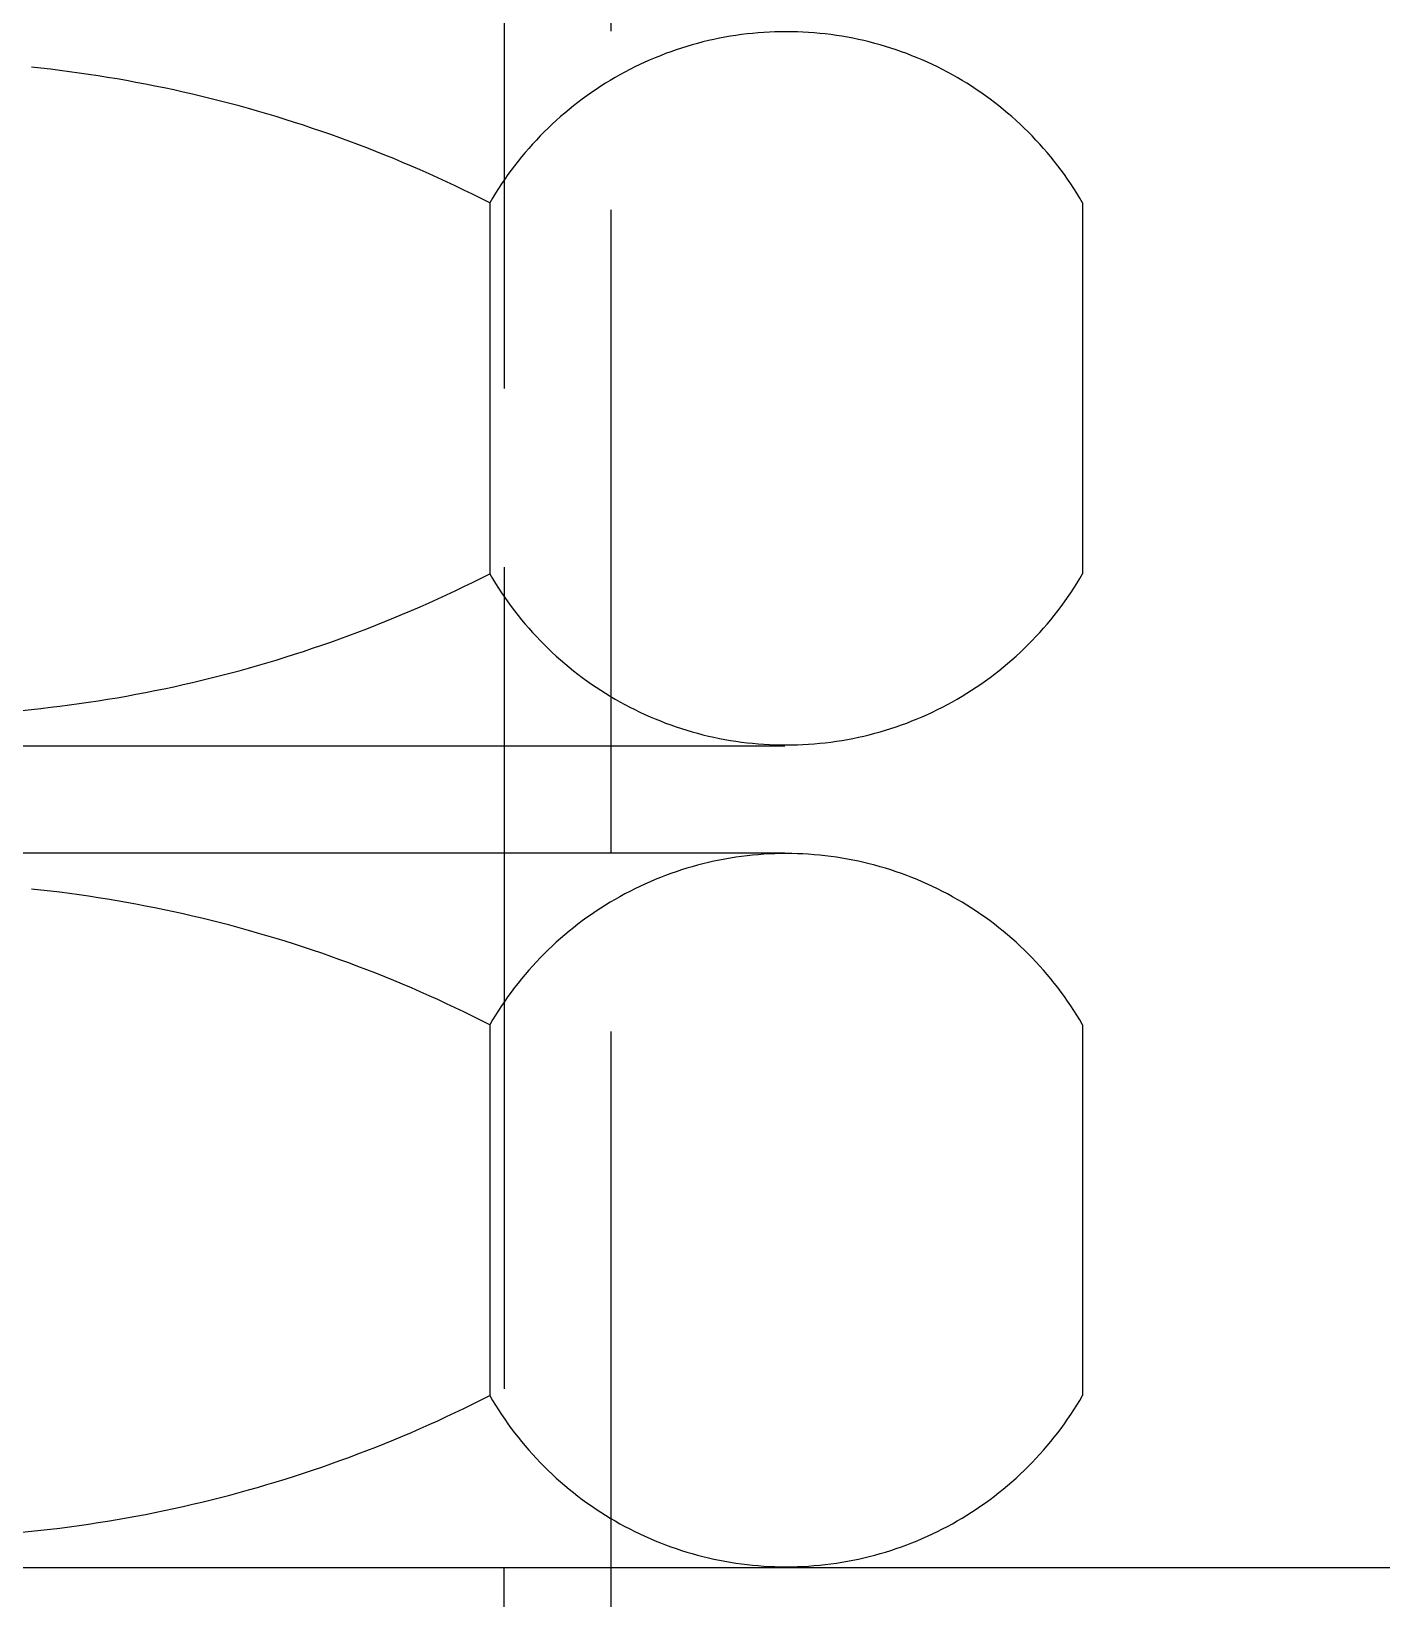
# Paper-space layout 'ldTemplatePARS001R3OrderA3BWPP03 (2)' of a CAD drawing. Header units: millimetres. Extents: x 302 to 722, y -383 to -86.
# Drawn here: x 515.152 to 518.933, y -267.915 to -263.529 of the extents above; entities that cross this region are included whole.
import ezdxf

# ---------------------------------------------------------------- set-up
doc = ezdxf.new("R2010")
doc.units = ezdxf.units.MM
doc.linetypes.add('LONG_DASHED', pattern=[2, 1.5, -0.5])

psp = doc.layouts.new('ldTemplatePARS001R3OrderA3BWPP03 (2)')

# ---------------------------------------------------------------- linework, layer by layer
at = {"color": 7, "linetype": 'LONG_DASHED'}
for p, q in [((516.4759, -263.0278), (516.4759, -265.5278)), ((516.7759, -265.5278), (516.7759, -263.0278)), ((516.4759, -265.8278), (516.4759, -267.8278)), ((516.7759, -267.8278), (516.7759, -265.8278)), ((516.4759, -272.2278), (516.4759, -267.8278)), ((516.7759, -272.2452), (516.7759, -267.8278))]:
    psp.add_line(p, q, dxfattribs=at)
at = {"color": 7, "linetype": 'Continuous'}
for p, q in [((517.0177, -263.5624), (517.0025, -263.5666)), ((517.0328, -263.5584), (517.0177, -263.5624)), ((517.0481, -263.5547), (517.0328, -263.5584)), ((517.0634, -263.5513), (517.0481, -263.5547)), ((517.0787, -263.5481), (517.0634, -263.5513)), ((517.0941, -263.5452), (517.0787, -263.5481)), ((517.1096, -263.5425), (517.0941, -263.5452)), ((517.1251, -263.5401), (517.1096, -263.5425)), ((517.1406, -263.5379), (517.1251, -263.5401)), ((517.1562, -263.536), (517.1406, -263.5379)), ((517.1718, -263.5343), (517.1562, -263.536)), ((517.1874, -263.5329), (517.1718, -263.5343)), ((517.203, -263.5318), (517.1874, -263.5329)), ((517.2187, -263.5309), (517.203, -263.5318)), ((517.2343, -263.5302), (517.2187, -263.5309)), ((517.25, -263.5298), (517.2343, -263.5302)), ((517.2657, -263.5297), (517.25, -263.5298)), ((517.2814, -263.5298), (517.2657, -263.5297)), ((517.2971, -263.5302), (517.2814, -263.5298)), ((517.3127, -263.5309), (517.2971, -263.5302)), ((517.3284, -263.5318), (517.3127, -263.5309)), ((517.344, -263.5329), (517.3284, -263.5318)), ((517.3596, -263.5343), (517.344, -263.5329)), ((517.3752, -263.536), (517.3596, -263.5343)), ((517.3908, -263.5379), (517.3752, -263.536)), ((517.4063, -263.5401), (517.3908, -263.5379)), ((517.4218, -263.5425), (517.4063, -263.5401)), ((517.4373, -263.5452), (517.4218, -263.5425)), ((517.4527, -263.5481), (517.4373, -263.5452)), ((517.468, -263.5513), (517.4527, -263.5481)), ((517.4833, -263.5547), (517.468, -263.5513)), ((517.4986, -263.5584), (517.4833, -263.5547)), ((517.5137, -263.5624), (517.4986, -263.5584)), ((517.5288, -263.5666), (517.5137, -263.5624)), ((516.8845, -263.6088), (516.8702, -263.6151)), ((516.899, -263.6027), (516.8845, -263.6088)), ((516.9135, -263.5968), (516.899, -263.6027)), ((516.9281, -263.5911), (516.9135, -263.5968)), ((516.9428, -263.5857), (516.9281, -263.5911)), ((516.9577, -263.5806), (516.9428, -263.5857)), ((516.9725, -263.5757), (516.9577, -263.5806)), ((516.9875, -263.571), (516.9725, -263.5757)), ((517.0025, -263.5666), (516.9875, -263.571)), ((517.5439, -263.571), (517.5288, -263.5666)), ((517.5589, -263.5757), (517.5439, -263.571)), ((517.5737, -263.5806), (517.5589, -263.5757)), ((517.5885, -263.5857), (517.5737, -263.5806)), ((517.6033, -263.5911), (517.5885, -263.5857)), ((517.6179, -263.5968), (517.6033, -263.5911)), ((517.6324, -263.6027), (517.6179, -263.5968)), ((517.6469, -263.6088), (517.6324, -263.6027)), ((517.6612, -263.6151), (517.6469, -263.6088)), ((515.1789, -263.6319), (515.1522, -263.629)), ((515.2057, -263.635), (515.1789, -263.6319)), ((515.2324, -263.6382), (515.2057, -263.635)), ((515.2591, -263.6417), (515.2324, -263.6382)), ((515.2858, -263.6454), (515.2591, -263.6417)), ((515.3124, -263.6492), (515.2858, -263.6454)), ((515.339, -263.6533), (515.3124, -263.6492)), ((515.3656, -263.6575), (515.339, -263.6533)), ((516.8002, -263.6504), (516.7865, -263.6581)), ((516.8139, -263.6429), (516.8002, -263.6504)), ((516.8278, -263.6356), (516.8139, -263.6429)), ((516.8418, -263.6285), (516.8278, -263.6356)), ((516.856, -263.6217), (516.8418, -263.6285)), ((516.8702, -263.6151), (516.856, -263.6217)), ((517.6754, -263.6217), (517.6612, -263.6151)), ((517.6896, -263.6285), (517.6754, -263.6217)), ((517.7036, -263.6356), (517.6896, -263.6285)), ((517.7175, -263.6429), (517.7036, -263.6356)), ((517.7312, -263.6504), (517.7175, -263.6429)), ((517.7449, -263.6581), (517.7312, -263.6504)), ((515.3922, -263.662), (515.3656, -263.6575)), ((515.4187, -263.6666), (515.3922, -263.662)), ((515.4452, -263.6715), (515.4187, -263.6666)), ((515.4716, -263.6765), (515.4452, -263.6715)), ((515.498, -263.6817), (515.4716, -263.6765)), ((515.5244, -263.6872), (515.498, -263.6817)), ((515.5508, -263.6928), (515.5244, -263.6872)), ((515.577, -263.6986), (515.5508, -263.6928)), ((516.7333, -263.6912), (516.7203, -263.7)), ((516.7464, -263.6826), (516.7333, -263.6912)), ((516.7596, -263.6742), (516.7464, -263.6826)), ((516.773, -263.6661), (516.7596, -263.6742)), ((516.7865, -263.6581), (516.773, -263.6661)), ((517.7584, -263.6661), (517.7449, -263.6581)), ((517.7718, -263.6742), (517.7584, -263.6661)), ((517.785, -263.6826), (517.7718, -263.6742)), ((517.7981, -263.6912), (517.785, -263.6826)), ((517.8111, -263.7), (517.7981, -263.6912)), ((515.6033, -263.7046), (515.577, -263.6986)), ((515.6295, -263.7108), (515.6033, -263.7046)), ((515.6556, -263.7172), (515.6295, -263.7108)), ((515.6818, -263.7238), (515.6556, -263.7172)), ((515.7078, -263.7306), (515.6818, -263.7238)), ((515.7338, -263.7375), (515.7078, -263.7306)), ((515.7598, -263.7447), (515.7338, -263.7375)), ((516.6699, -263.7374), (516.6577, -263.7472)), ((516.6823, -263.7278), (516.6699, -263.7374)), ((516.6948, -263.7183), (516.6823, -263.7278)), ((516.7075, -263.7091), (516.6948, -263.7183)), ((516.7203, -263.7), (516.7075, -263.7091)), ((517.8239, -263.7091), (517.8111, -263.7)), ((517.8366, -263.7183), (517.8239, -263.7091)), ((517.8491, -263.7278), (517.8366, -263.7183)), ((517.8615, -263.7374), (517.8491, -263.7278)), ((517.8737, -263.7472), (517.8615, -263.7374)), ((515.7857, -263.7521), (515.7598, -263.7447)), ((515.8115, -263.7596), (515.7857, -263.7521)), ((515.8373, -263.7673), (515.8115, -263.7596)), ((515.863, -263.7753), (515.8373, -263.7673)), ((515.8887, -263.7834), (515.863, -263.7753)), ((515.9143, -263.7917), (515.8887, -263.7834)), ((516.6221, -263.778), (516.6106, -263.7886)), ((516.6338, -263.7675), (516.6221, -263.778)), ((516.6457, -263.7573), (516.6338, -263.7675)), ((516.6577, -263.7472), (516.6457, -263.7573)), ((517.8857, -263.7573), (517.8737, -263.7472)), ((517.8976, -263.7675), (517.8857, -263.7573)), ((517.9093, -263.778), (517.8976, -263.7675)), ((517.9208, -263.7886), (517.9093, -263.778)), ((515.9399, -263.8002), (515.9143, -263.7917)), ((515.9654, -263.8089), (515.9399, -263.8002)), ((515.9908, -263.8177), (515.9654, -263.8089)), ((516.0161, -263.8268), (515.9908, -263.8177)), ((516.0414, -263.836), (516.0161, -263.8268)), ((516.5771, -263.8216), (516.5662, -263.8329)), ((516.5881, -263.8104), (516.5771, -263.8216)), ((516.5992, -263.7994), (516.5881, -263.8104)), ((516.6106, -263.7886), (516.5992, -263.7994)), ((517.9322, -263.7994), (517.9208, -263.7886)), ((517.9433, -263.8104), (517.9322, -263.7994)), ((517.9543, -263.8216), (517.9433, -263.8104)), ((517.9651, -263.8329), (517.9543, -263.8216)), ((516.0666, -263.8455), (516.0414, -263.836)), ((516.0918, -263.8551), (516.0666, -263.8455)), ((516.1169, -263.8649), (516.0918, -263.8551)), ((516.1419, -263.8749), (516.1169, -263.8649)), ((516.5349, -263.868), (516.5249, -263.8801)), ((516.5452, -263.8562), (516.5349, -263.868)), ((516.5556, -263.8445), (516.5452, -263.8562)), ((516.5662, -263.8329), (516.5556, -263.8445)), ((517.9758, -263.8445), (517.9651, -263.8329)), ((517.9862, -263.8562), (517.9758, -263.8445)), ((517.9965, -263.868), (517.9862, -263.8562)), ((518.0065, -263.8801), (517.9965, -263.868)), ((516.1668, -263.885), (516.1419, -263.8749)), ((516.1917, -263.8954), (516.1668, -263.885)), ((516.2164, -263.9059), (516.1917, -263.8954)), ((516.2411, -263.9166), (516.2164, -263.9059)), ((516.2658, -263.9275), (516.2411, -263.9166)), ((516.5054, -263.9047), (516.496, -263.9172)), ((516.515, -263.8923), (516.5054, -263.9047)), ((516.5249, -263.8801), (516.515, -263.8923)), ((518.0163, -263.8923), (518.0065, -263.8801)), ((518.026, -263.9047), (518.0163, -263.8923)), ((518.0354, -263.9172), (518.026, -263.9047)), ((516.2903, -263.9386), (516.2658, -263.9275)), ((516.3148, -263.9499), (516.2903, -263.9386)), ((516.3391, -263.9613), (516.3148, -263.9499)), ((516.4689, -263.9556), (516.4603, -263.9687)), ((516.4777, -263.9427), (516.4689, -263.9556)), ((516.4867, -263.9298), (516.4777, -263.9427)), ((516.496, -263.9172), (516.4867, -263.9298)), ((518.0447, -263.9298), (518.0354, -263.9172)), ((518.0537, -263.9427), (518.0447, -263.9298)), ((518.0625, -263.9556), (518.0537, -263.9427)), ((518.0711, -263.9687), (518.0625, -263.9556)), ((516.3634, -263.9729), (516.3391, -263.9613)), ((516.3876, -263.9847), (516.3634, -263.9729)), ((516.4117, -263.9967), (516.3876, -263.9847)), ((516.4358, -264.0089), (516.4117, -263.9967)), ((516.4437, -263.9954), (516.4358, -264.0089)), ((516.4519, -263.982), (516.4437, -263.9954)), ((516.4603, -263.9687), (516.4519, -263.982)), ((518.0795, -263.982), (518.0711, -263.9687)), ((518.0877, -263.9954), (518.0795, -263.982)), ((518.0956, -264.0089), (518.0877, -263.9954)), ((516.4358, -264.0089), (516.4358, -265.0466)), ((518.0956, -264.0089), (518.0956, -265.0466)), ((516.4117, -265.0588), (516.4358, -265.0466)), ((516.4358, -265.0466), (516.4437, -265.0601)), ((518.0877, -265.0601), (518.0956, -265.0466)), ((516.3148, -265.1056), (516.3391, -265.0942)), ((516.3391, -265.0942), (516.3634, -265.0826)), ((516.3634, -265.0826), (516.3876, -265.0708)), ((516.3876, -265.0708), (516.4117, -265.0588)), ((516.4437, -265.0601), (516.4519, -265.0735)), ((516.4519, -265.0735), (516.4603, -265.0868)), ((516.4603, -265.0868), (516.4689, -265.0999)), ((516.4689, -265.0999), (516.4777, -265.1129)), ((518.0537, -265.1129), (518.0625, -265.0999)), ((518.0625, -265.0999), (518.0711, -265.0868)), ((518.0711, -265.0868), (518.0795, -265.0735)), ((518.0795, -265.0735), (518.0877, -265.0601)), ((516.2164, -265.1496), (516.2411, -265.1389)), ((516.2411, -265.1389), (516.2658, -265.128)), ((516.2658, -265.128), (516.2903, -265.1169)), ((516.2903, -265.1169), (516.3148, -265.1056)), ((516.4777, -265.1129), (516.4867, -265.1257)), ((516.4867, -265.1257), (516.496, -265.1383)), ((516.496, -265.1383), (516.5054, -265.1509)), ((518.026, -265.1509), (518.0354, -265.1383)), ((518.0354, -265.1383), (518.0447, -265.1257)), ((518.0447, -265.1257), (518.0537, -265.1129)), ((516.1169, -265.1906), (516.1419, -265.1807)), ((516.1419, -265.1807), (516.1668, -265.1705)), ((516.1668, -265.1705), (516.1917, -265.1601)), ((516.1917, -265.1601), (516.2164, -265.1496)), ((516.5054, -265.1509), (516.515, -265.1632)), ((516.515, -265.1632), (516.5249, -265.1754)), ((516.5249, -265.1754), (516.5349, -265.1875)), ((516.5349, -265.1875), (516.5452, -265.1993)), ((517.9862, -265.1993), (517.9965, -265.1875)), ((517.9965, -265.1875), (518.0065, -265.1754)), ((518.0065, -265.1754), (518.0163, -265.1632)), ((518.0163, -265.1632), (518.026, -265.1509)), ((515.9908, -265.2378), (516.0161, -265.2287)), ((516.0161, -265.2287), (516.0414, -265.2195)), ((516.0414, -265.2195), (516.0666, -265.2101)), ((516.0666, -265.2101), (516.0918, -265.2004)), ((516.0918, -265.2004), (516.1169, -265.1906)), ((516.5452, -265.1993), (516.5556, -265.211)), ((516.5556, -265.211), (516.5662, -265.2226)), ((516.5662, -265.2226), (516.5771, -265.2339)), ((517.9543, -265.2339), (517.9651, -265.2226)), ((517.9651, -265.2226), (517.9758, -265.211)), ((517.9758, -265.211), (517.9862, -265.1993)), ((515.863, -265.2803), (515.8887, -265.2721)), ((515.8887, -265.2721), (515.9143, -265.2638)), ((515.9143, -265.2638), (515.9399, -265.2553)), ((515.9399, -265.2553), (515.9654, -265.2467)), ((515.9654, -265.2467), (515.9908, -265.2378)), ((516.5771, -265.2339), (516.5881, -265.2451)), ((516.5881, -265.2451), (516.5992, -265.2561)), ((516.5992, -265.2561), (516.6106, -265.2669)), ((516.6106, -265.2669), (516.6221, -265.2775)), ((517.9093, -265.2775), (517.9208, -265.2669)), ((517.9208, -265.2669), (517.9322, -265.2561)), ((517.9322, -265.2561), (517.9433, -265.2451)), ((517.9433, -265.2451), (517.9543, -265.2339)), ((515.7078, -265.3249), (515.7338, -265.318)), ((515.7338, -265.318), (515.7598, -265.3108)), ((515.7598, -265.3108), (515.7857, -265.3035)), ((515.7857, -265.3035), (515.8115, -265.2959)), ((515.8115, -265.2959), (515.8373, -265.2882)), ((515.8373, -265.2882), (515.863, -265.2803)), ((516.6221, -265.2775), (516.6338, -265.288)), ((516.6338, -265.288), (516.6457, -265.2982)), ((516.6457, -265.2982), (516.6577, -265.3083)), ((516.6577, -265.3083), (516.6699, -265.3181)), ((516.6699, -265.3181), (516.6823, -265.3278)), ((517.8491, -265.3278), (517.8615, -265.3181)), ((517.8615, -265.3181), (517.8737, -265.3083)), ((517.8737, -265.3083), (517.8857, -265.2982)), ((517.8857, -265.2982), (517.8976, -265.288)), ((517.8976, -265.288), (517.9093, -265.2775)), ((515.5244, -265.3683), (515.5508, -265.3627)), ((515.5508, -265.3627), (515.577, -265.3569)), ((515.577, -265.3569), (515.6033, -265.3509)), ((515.6033, -265.3509), (515.6295, -265.3447)), ((515.6295, -265.3447), (515.6556, -265.3383)), ((515.6556, -265.3383), (515.6818, -265.3317)), ((515.6818, -265.3317), (515.7078, -265.3249)), ((516.6823, -265.3278), (516.6948, -265.3372)), ((516.6948, -265.3372), (516.7075, -265.3464)), ((516.7075, -265.3464), (516.7203, -265.3555)), ((516.7203, -265.3555), (516.7333, -265.3643)), ((517.7981, -265.3643), (517.8111, -265.3555)), ((517.8111, -265.3555), (517.8239, -265.3464)), ((517.8239, -265.3464), (517.8366, -265.3372)), ((517.8366, -265.3372), (517.8491, -265.3278)), ((515.2858, -265.4101), (515.3124, -265.4063)), ((515.3124, -265.4063), (515.339, -265.4022)), ((515.339, -265.4022), (515.3656, -265.398)), ((515.3656, -265.398), (515.3922, -265.3935)), ((515.3922, -265.3935), (515.4187, -265.3889)), ((515.4187, -265.3889), (515.4452, -265.384)), ((515.4452, -265.384), (515.4716, -265.379)), ((515.4716, -265.379), (515.498, -265.3738)), ((515.498, -265.3738), (515.5244, -265.3683)), ((516.7333, -265.3643), (516.7464, -265.3729)), ((516.7464, -265.3729), (516.7596, -265.3813)), ((516.7596, -265.3813), (516.773, -265.3895)), ((516.773, -265.3895), (516.7865, -265.3974)), ((516.7865, -265.3974), (516.8002, -265.4051)), ((516.8002, -265.4051), (516.8139, -265.4126)), ((517.7175, -265.4126), (517.7312, -265.4051)), ((517.7312, -265.4051), (517.7449, -265.3974)), ((517.7449, -265.3974), (517.7584, -265.3895)), ((517.7584, -265.3895), (517.7718, -265.3813)), ((517.7718, -265.3813), (517.785, -265.3729)), ((517.785, -265.3729), (517.7981, -265.3643)), ((515.1254, -265.4292), (515.1522, -265.4265)), ((515.1522, -265.4265), (515.1789, -265.4236)), ((515.1789, -265.4236), (515.2057, -265.4205)), ((515.2057, -265.4205), (515.2324, -265.4173)), ((515.2324, -265.4173), (515.2591, -265.4138)), ((515.2591, -265.4138), (515.2858, -265.4101)), ((516.8139, -265.4126), (516.8278, -265.4199)), ((516.8278, -265.4199), (516.8418, -265.427)), ((516.8418, -265.427), (516.856, -265.4338)), ((516.856, -265.4338), (516.8702, -265.4404)), ((516.8702, -265.4404), (516.8845, -265.4467)), ((516.8845, -265.4467), (516.899, -265.4528)), ((517.6324, -265.4528), (517.6469, -265.4467)), ((517.6469, -265.4467), (517.6612, -265.4404)), ((517.6612, -265.4404), (517.6754, -265.4338)), ((517.6754, -265.4338), (517.6896, -265.427)), ((517.6896, -265.427), (517.7036, -265.4199)), ((517.7036, -265.4199), (517.7175, -265.4126)), ((516.899, -265.4528), (516.9135, -265.4587)), ((516.9135, -265.4587), (516.9281, -265.4644)), ((516.9281, -265.4644), (516.9428, -265.4698)), ((516.9428, -265.4698), (516.9577, -265.4749)), ((516.9577, -265.4749), (516.9725, -265.4799)), ((516.9725, -265.4799), (516.9875, -265.4845)), ((516.9875, -265.4845), (517.0025, -265.489)), ((517.0025, -265.489), (517.0177, -265.4931)), ((517.0177, -265.4931), (517.0328, -265.4971)), ((517.4986, -265.4971), (517.5137, -265.4931)), ((517.5137, -265.4931), (517.5288, -265.489)), ((517.5288, -265.489), (517.5439, -265.4845)), ((517.5439, -265.4845), (517.5589, -265.4799)), ((517.5589, -265.4799), (517.5737, -265.4749)), ((517.5737, -265.4749), (517.5885, -265.4698)), ((517.5885, -265.4698), (517.6033, -265.4644)), ((517.6033, -265.4644), (517.6179, -265.4587)), ((517.6179, -265.4587), (517.6324, -265.4528)), ((514.7482, -265.5278), (517.2623, -265.5278)), ((516.4759, -265.5278), (516.4759, -265.8278)), ((516.7759, -265.8278), (516.7759, -265.5278)), ((517.0328, -265.4971), (517.0481, -265.5008)), ((517.0481, -265.5008), (517.0634, -265.5042)), ((517.0634, -265.5042), (517.0787, -265.5074)), ((517.0787, -265.5074), (517.0941, -265.5103)), ((517.0941, -265.5103), (517.1096, -265.513)), ((517.1096, -265.513), (517.1251, -265.5154)), ((517.1251, -265.5154), (517.1406, -265.5176)), ((517.1406, -265.5176), (517.1562, -265.5195)), ((517.1562, -265.5195), (517.1718, -265.5212)), ((517.1718, -265.5212), (517.1874, -265.5226)), ((517.1874, -265.5226), (517.203, -265.5237)), ((517.203, -265.5237), (517.2187, -265.5246)), ((517.2187, -265.5246), (517.2343, -265.5253)), ((517.2343, -265.5253), (517.25, -265.5257)), ((517.25, -265.5257), (517.2657, -265.5258)), ((517.2657, -265.5258), (517.2814, -265.5257)), ((517.2814, -265.5257), (517.2971, -265.5253)), ((517.2971, -265.5253), (517.3127, -265.5246)), ((517.3127, -265.5246), (517.3284, -265.5237)), ((517.3284, -265.5237), (517.344, -265.5226)), ((517.344, -265.5226), (517.3596, -265.5212)), ((517.3596, -265.5212), (517.3752, -265.5195)), ((517.3752, -265.5195), (517.3908, -265.5176)), ((517.3908, -265.5176), (517.4063, -265.5154)), ((517.4063, -265.5154), (517.4218, -265.513)), ((517.4218, -265.513), (517.4373, -265.5103)), ((517.4373, -265.5103), (517.4527, -265.5074)), ((517.4527, -265.5074), (517.468, -265.5042)), ((517.468, -265.5042), (517.4833, -265.5008)), ((517.4833, -265.5008), (517.4986, -265.4971)), ((514.7482, -265.8278), (517.2623, -265.8278)), ((517.0941, -265.8452), (517.0787, -265.8481)), ((517.1096, -265.8425), (517.0941, -265.8452)), ((517.1251, -265.8401), (517.1096, -265.8425)), ((517.1406, -265.8379), (517.1251, -265.8401)), ((517.1562, -265.836), (517.1406, -265.8379)), ((517.1718, -265.8343), (517.1562, -265.836)), ((517.1874, -265.8329), (517.1718, -265.8343)), ((517.203, -265.8318), (517.1874, -265.8329)), ((517.2187, -265.8309), (517.203, -265.8318)), ((517.2343, -265.8302), (517.2187, -265.8309)), ((517.25, -265.8298), (517.2343, -265.8302)), ((517.2657, -265.8297), (517.25, -265.8298)), ((517.2814, -265.8298), (517.2657, -265.8297)), ((517.2971, -265.8302), (517.2814, -265.8298)), ((517.3127, -265.8309), (517.2971, -265.8302)), ((517.3284, -265.8318), (517.3127, -265.8309)), ((517.344, -265.8329), (517.3284, -265.8318)), ((517.3596, -265.8343), (517.344, -265.8329)), ((517.3752, -265.836), (517.3596, -265.8343)), ((517.3908, -265.8379), (517.3752, -265.836)), ((517.4063, -265.8401), (517.3908, -265.8379)), ((517.4218, -265.8425), (517.4063, -265.8401)), ((517.4373, -265.8452), (517.4218, -265.8425)), ((517.4527, -265.8481), (517.4373, -265.8452)), ((516.9428, -265.8857), (516.9281, -265.8911)), ((516.9577, -265.8806), (516.9428, -265.8857)), ((516.9725, -265.8757), (516.9577, -265.8806)), ((516.9875, -265.871), (516.9725, -265.8757)), ((517.0025, -265.8666), (516.9875, -265.871)), ((517.0177, -265.8624), (517.0025, -265.8666)), ((517.0328, -265.8584), (517.0177, -265.8624)), ((517.0481, -265.8547), (517.0328, -265.8584)), ((517.0634, -265.8513), (517.0481, -265.8547)), ((517.0787, -265.8481), (517.0634, -265.8513)), ((517.468, -265.8513), (517.4527, -265.8481)), ((517.4833, -265.8547), (517.468, -265.8513)), ((517.4986, -265.8584), (517.4833, -265.8547)), ((517.5137, -265.8624), (517.4986, -265.8584)), ((517.5288, -265.8666), (517.5137, -265.8624)), ((517.5439, -265.871), (517.5288, -265.8666)), ((517.5589, -265.8757), (517.5439, -265.871)), ((517.5737, -265.8806), (517.5589, -265.8757)), ((517.5885, -265.8857), (517.5737, -265.8806)), ((517.6033, -265.8911), (517.5885, -265.8857)), ((515.1789, -265.9319), (515.1522, -265.929)), ((515.2057, -265.935), (515.1789, -265.9319)), ((516.8418, -265.9285), (516.8278, -265.9356)), ((516.856, -265.9217), (516.8418, -265.9285)), ((516.8702, -265.9151), (516.856, -265.9217)), ((516.8845, -265.9088), (516.8702, -265.9151)), ((516.899, -265.9027), (516.8845, -265.9088)), ((516.9135, -265.8968), (516.899, -265.9027)), ((516.9281, -265.8911), (516.9135, -265.8968)), ((517.6179, -265.8968), (517.6033, -265.8911)), ((517.6324, -265.9027), (517.6179, -265.8968)), ((517.6469, -265.9088), (517.6324, -265.9027)), ((517.6612, -265.9151), (517.6469, -265.9088)), ((517.6754, -265.9217), (517.6612, -265.9151)), ((517.6896, -265.9285), (517.6754, -265.9217)), ((517.7036, -265.9356), (517.6896, -265.9285)), ((515.2324, -265.9382), (515.2057, -265.935)), ((515.2591, -265.9417), (515.2324, -265.9382)), ((515.2858, -265.9454), (515.2591, -265.9417)), ((515.3124, -265.9492), (515.2858, -265.9454)), ((515.339, -265.9533), (515.3124, -265.9492)), ((515.3656, -265.9575), (515.339, -265.9533)), ((515.3922, -265.962), (515.3656, -265.9575)), ((515.4187, -265.9666), (515.3922, -265.962)), ((515.4452, -265.9715), (515.4187, -265.9666)), ((515.4716, -265.9765), (515.4452, -265.9715)), ((515.498, -265.9817), (515.4716, -265.9765)), ((516.7596, -265.9742), (516.7464, -265.9826)), ((516.773, -265.9661), (516.7596, -265.9742)), ((516.7865, -265.9581), (516.773, -265.9661)), ((516.8002, -265.9504), (516.7865, -265.9581)), ((516.8139, -265.9429), (516.8002, -265.9504)), ((516.8278, -265.9356), (516.8139, -265.9429)), ((517.7175, -265.9429), (517.7036, -265.9356)), ((517.7312, -265.9504), (517.7175, -265.9429)), ((517.7449, -265.9581), (517.7312, -265.9504)), ((517.7584, -265.9661), (517.7449, -265.9581)), ((517.7718, -265.9742), (517.7584, -265.9661)), ((517.785, -265.9826), (517.7718, -265.9742)), ((515.5244, -265.9872), (515.498, -265.9817)), ((515.5508, -265.9928), (515.5244, -265.9872)), ((515.577, -265.9986), (515.5508, -265.9928)), ((515.6033, -266.0046), (515.577, -265.9986)), ((515.6295, -266.0108), (515.6033, -266.0046)), ((515.6556, -266.0172), (515.6295, -266.0108)), ((515.6818, -266.0238), (515.6556, -266.0172)), ((516.6948, -266.0183), (516.6823, -266.0278)), ((516.7075, -266.0091), (516.6948, -266.0183)), ((516.7203, -266), (516.7075, -266.0091)), ((516.7333, -265.9912), (516.7203, -266)), ((516.7464, -265.9826), (516.7333, -265.9912)), ((517.7981, -265.9912), (517.785, -265.9826)), ((517.8111, -266), (517.7981, -265.9912)), ((517.8239, -266.0091), (517.8111, -266)), ((517.8366, -266.0183), (517.8239, -266.0091)), ((517.8491, -266.0278), (517.8366, -266.0183)), ((515.7078, -266.0306), (515.6818, -266.0238)), ((515.7338, -266.0375), (515.7078, -266.0306)), ((515.7598, -266.0447), (515.7338, -266.0375)), ((515.7857, -266.0521), (515.7598, -266.0447)), ((515.8115, -266.0596), (515.7857, -266.0521)), ((515.8373, -266.0673), (515.8115, -266.0596)), ((516.6457, -266.0573), (516.6338, -266.0675)), ((516.6577, -266.0472), (516.6457, -266.0573)), ((516.6699, -266.0374), (516.6577, -266.0472)), ((516.6823, -266.0278), (516.6699, -266.0374)), ((517.8615, -266.0374), (517.8491, -266.0278)), ((517.8737, -266.0472), (517.8615, -266.0374)), ((517.8857, -266.0573), (517.8737, -266.0472)), ((517.8976, -266.0675), (517.8857, -266.0573)), ((515.863, -266.0753), (515.8373, -266.0673)), ((515.8887, -266.0834), (515.863, -266.0753)), ((515.9143, -266.0917), (515.8887, -266.0834)), ((515.9399, -266.1002), (515.9143, -266.0917)), ((515.9654, -266.1089), (515.9399, -266.1002)), ((515.9908, -266.1177), (515.9654, -266.1089)), ((516.5992, -266.0994), (516.5881, -266.1104)), ((516.6106, -266.0886), (516.5992, -266.0994)), ((516.6221, -266.078), (516.6106, -266.0886)), ((516.6338, -266.0675), (516.6221, -266.078)), ((517.9093, -266.078), (517.8976, -266.0675)), ((517.9208, -266.0886), (517.9093, -266.078)), ((517.9322, -266.0994), (517.9208, -266.0886)), ((517.9433, -266.1104), (517.9322, -266.0994)), ((516.0161, -266.1268), (515.9908, -266.1177)), ((516.0414, -266.136), (516.0161, -266.1268)), ((516.0666, -266.1455), (516.0414, -266.136)), ((516.0918, -266.1551), (516.0666, -266.1455)), ((516.5556, -266.1445), (516.5452, -266.1562)), ((516.5662, -266.1329), (516.5556, -266.1445)), ((516.5771, -266.1216), (516.5662, -266.1329)), ((516.5881, -266.1104), (516.5771, -266.1216)), ((517.9543, -266.1216), (517.9433, -266.1104)), ((517.9651, -266.1329), (517.9543, -266.1216)), ((517.9758, -266.1445), (517.9651, -266.1329)), ((517.9862, -266.1562), (517.9758, -266.1445)), ((516.1169, -266.1649), (516.0918, -266.1551)), ((516.1419, -266.1749), (516.1169, -266.1649)), ((516.1668, -266.185), (516.1419, -266.1749)), ((516.1917, -266.1954), (516.1668, -266.185)), ((516.2164, -266.2059), (516.1917, -266.1954)), ((516.515, -266.1923), (516.5054, -266.2047)), ((516.5249, -266.1801), (516.515, -266.1923)), ((516.5349, -266.168), (516.5249, -266.1801)), ((516.5452, -266.1562), (516.5349, -266.168)), ((517.9965, -266.168), (517.9862, -266.1562)), ((518.0065, -266.1801), (517.9965, -266.168)), ((518.0163, -266.1923), (518.0065, -266.1801)), ((518.026, -266.2047), (518.0163, -266.1923)), ((516.2411, -266.2166), (516.2164, -266.2059)), ((516.2658, -266.2275), (516.2411, -266.2166)), ((516.2903, -266.2386), (516.2658, -266.2275)), ((516.3148, -266.2499), (516.2903, -266.2386)), ((516.4867, -266.2298), (516.4777, -266.2427)), ((516.496, -266.2172), (516.4867, -266.2298)), ((516.5054, -266.2047), (516.496, -266.2172)), ((518.0354, -266.2172), (518.026, -266.2047)), ((518.0447, -266.2298), (518.0354, -266.2172)), ((518.0537, -266.2427), (518.0447, -266.2298)), ((516.3391, -266.2613), (516.3148, -266.2499)), ((516.3634, -266.2729), (516.3391, -266.2613)), ((516.3876, -266.2847), (516.3634, -266.2729)), ((516.4117, -266.2967), (516.3876, -266.2847)), ((516.4519, -266.282), (516.4437, -266.2954)), ((516.4603, -266.2687), (516.4519, -266.282)), ((516.4689, -266.2556), (516.4603, -266.2687)), ((516.4777, -266.2427), (516.4689, -266.2556)), ((518.0625, -266.2556), (518.0537, -266.2427)), ((518.0711, -266.2687), (518.0625, -266.2556)), ((518.0795, -266.282), (518.0711, -266.2687)), ((518.0877, -266.2954), (518.0795, -266.282)), ((516.4358, -266.3089), (516.4117, -266.2967)), ((516.4437, -266.2954), (516.4358, -266.3089)), ((516.4358, -266.3089), (516.4358, -267.3466)), ((518.0956, -266.3089), (518.0877, -266.2954)), ((518.0956, -266.3089), (518.0956, -267.3466)), ((516.3634, -267.3826), (516.3876, -267.3708)), ((516.3876, -267.3708), (516.4117, -267.3588)), ((516.4117, -267.3588), (516.4358, -267.3466)), ((516.4358, -267.3466), (516.4437, -267.3601)), ((516.4437, -267.3601), (516.4519, -267.3735)), ((516.4519, -267.3735), (516.4603, -267.3868)), ((518.0711, -267.3868), (518.0795, -267.3735)), ((518.0795, -267.3735), (518.0877, -267.3601)), ((518.0877, -267.3601), (518.0956, -267.3466)), ((516.2658, -267.428), (516.2903, -267.4169)), ((516.2903, -267.4169), (516.3148, -267.4056)), ((516.3148, -267.4056), (516.3391, -267.3942)), ((516.3391, -267.3942), (516.3634, -267.3826)), ((516.4603, -267.3868), (516.4689, -267.3999)), ((516.4689, -267.3999), (516.4777, -267.4129)), ((516.4777, -267.4129), (516.4867, -267.4257)), ((516.4867, -267.4257), (516.496, -267.4383)), ((518.0354, -267.4383), (518.0447, -267.4257)), ((518.0447, -267.4257), (518.0537, -267.4129)), ((518.0537, -267.4129), (518.0625, -267.3999)), ((518.0625, -267.3999), (518.0711, -267.3868)), ((516.1668, -267.4705), (516.1917, -267.4601)), ((516.1917, -267.4601), (516.2164, -267.4496)), ((516.2164, -267.4496), (516.2411, -267.4389)), ((516.2411, -267.4389), (516.2658, -267.428)), ((516.496, -267.4383), (516.5054, -267.4509)), ((516.5054, -267.4509), (516.515, -267.4632)), ((516.515, -267.4632), (516.5249, -267.4754)), ((518.0065, -267.4754), (518.0163, -267.4632)), ((518.0163, -267.4632), (518.026, -267.4509)), ((518.026, -267.4509), (518.0354, -267.4383)), ((516.0414, -267.5195), (516.0666, -267.5101)), ((516.0666, -267.5101), (516.0918, -267.5004)), ((516.0918, -267.5004), (516.1169, -267.4906)), ((516.1169, -267.4906), (516.1419, -267.4807)), ((516.1419, -267.4807), (516.1668, -267.4705)), ((516.5249, -267.4754), (516.5349, -267.4875)), ((516.5349, -267.4875), (516.5452, -267.4993)), ((516.5452, -267.4993), (516.5556, -267.511)), ((516.5556, -267.511), (516.5662, -267.5226)), ((517.9651, -267.5226), (517.9758, -267.511)), ((517.9758, -267.511), (517.9862, -267.4993)), ((517.9862, -267.4993), (517.9965, -267.4875)), ((517.9965, -267.4875), (518.0065, -267.4754)), ((515.9143, -267.5638), (515.9399, -267.5553)), ((515.9399, -267.5553), (515.9654, -267.5467)), ((515.9654, -267.5467), (515.9908, -267.5378)), ((515.9908, -267.5378), (516.0161, -267.5287)), ((516.0161, -267.5287), (516.0414, -267.5195)), ((516.5662, -267.5226), (516.5771, -267.5339)), ((516.5771, -267.5339), (516.5881, -267.5451)), ((516.5881, -267.5451), (516.5992, -267.5561)), ((516.5992, -267.5561), (516.6106, -267.5669)), ((517.9208, -267.5669), (517.9322, -267.5561)), ((517.9322, -267.5561), (517.9433, -267.5451)), ((517.9433, -267.5451), (517.9543, -267.5339)), ((517.9543, -267.5339), (517.9651, -267.5226)), ((515.7857, -267.6035), (515.8115, -267.5959)), ((515.8115, -267.5959), (515.8373, -267.5882)), ((515.8373, -267.5882), (515.863, -267.5803)), ((515.863, -267.5803), (515.8887, -267.5721)), ((515.8887, -267.5721), (515.9143, -267.5638)), ((516.6106, -267.5669), (516.6221, -267.5775)), ((516.6221, -267.5775), (516.6338, -267.588)), ((516.6338, -267.588), (516.6457, -267.5982)), ((516.6457, -267.5982), (516.6577, -267.6083)), ((517.8737, -267.6083), (517.8857, -267.5982)), ((517.8857, -267.5982), (517.8976, -267.588)), ((517.8976, -267.588), (517.9093, -267.5775)), ((517.9093, -267.5775), (517.9208, -267.5669)), ((515.6033, -267.6509), (515.6295, -267.6447)), ((515.6295, -267.6447), (515.6556, -267.6383)), ((515.6556, -267.6383), (515.6818, -267.6317)), ((515.6818, -267.6317), (515.7078, -267.6249)), ((515.7078, -267.6249), (515.7338, -267.618)), ((515.7338, -267.618), (515.7598, -267.6108)), ((515.7598, -267.6108), (515.7857, -267.6035)), ((516.6577, -267.6083), (516.6699, -267.6181)), ((516.6699, -267.6181), (516.6823, -267.6278)), ((516.6823, -267.6278), (516.6948, -267.6372)), ((516.6948, -267.6372), (516.7075, -267.6464)), ((517.8239, -267.6464), (517.8366, -267.6372)), ((517.8366, -267.6372), (517.8491, -267.6278)), ((517.8491, -267.6278), (517.8615, -267.6181)), ((517.8615, -267.6181), (517.8737, -267.6083)), ((515.3922, -267.6935), (515.4187, -267.6889)), ((515.4187, -267.6889), (515.4452, -267.684)), ((515.4452, -267.684), (515.4716, -267.679)), ((515.4716, -267.679), (515.498, -267.6738)), ((515.498, -267.6738), (515.5244, -267.6683)), ((515.5244, -267.6683), (515.5508, -267.6627)), ((515.5508, -267.6627), (515.577, -267.6569)), ((515.577, -267.6569), (515.6033, -267.6509)), ((516.7075, -267.6464), (516.7203, -267.6555)), ((516.7203, -267.6555), (516.7333, -267.6643)), ((516.7333, -267.6643), (516.7464, -267.6729)), ((516.7464, -267.6729), (516.7596, -267.6813)), ((516.7596, -267.6813), (516.773, -267.6895)), ((517.7584, -267.6895), (517.7718, -267.6813)), ((517.7718, -267.6813), (517.785, -267.6729)), ((517.785, -267.6729), (517.7981, -267.6643)), ((517.7981, -267.6643), (517.8111, -267.6555)), ((517.8111, -267.6555), (517.8239, -267.6464)), ((515.1254, -267.7292), (515.1522, -267.7265)), ((515.1522, -267.7265), (515.1789, -267.7236)), ((515.1789, -267.7236), (515.2057, -267.7205)), ((515.2057, -267.7205), (515.2324, -267.7173)), ((515.2324, -267.7173), (515.2591, -267.7138)), ((515.2591, -267.7138), (515.2858, -267.7101)), ((515.2858, -267.7101), (515.3124, -267.7063)), ((515.3124, -267.7063), (515.339, -267.7022)), ((515.339, -267.7022), (515.3656, -267.698)), ((515.3656, -267.698), (515.3922, -267.6935)), ((516.773, -267.6895), (516.7865, -267.6974)), ((516.7865, -267.6974), (516.8002, -267.7051)), ((516.8002, -267.7051), (516.8139, -267.7126)), ((516.8139, -267.7126), (516.8278, -267.7199)), ((516.8278, -267.7199), (516.8418, -267.727)), ((516.8418, -267.727), (516.856, -267.7338)), ((517.6754, -267.7338), (517.6896, -267.727)), ((517.6896, -267.727), (517.7036, -267.7199)), ((517.7036, -267.7199), (517.7175, -267.7126)), ((517.7175, -267.7126), (517.7312, -267.7051)), ((517.7312, -267.7051), (517.7449, -267.6974)), ((517.7449, -267.6974), (517.7584, -267.6895)), ((516.856, -267.7338), (516.8702, -267.7404)), ((516.8702, -267.7404), (516.8845, -267.7467)), ((516.8845, -267.7467), (516.899, -267.7528)), ((516.899, -267.7528), (516.9135, -267.7587)), ((516.9135, -267.7587), (516.9281, -267.7644)), ((516.9281, -267.7644), (516.9428, -267.7698)), ((516.9428, -267.7698), (516.9577, -267.7749)), ((516.9577, -267.7749), (516.9725, -267.7799)), ((517.5589, -267.7799), (517.5737, -267.7749)), ((517.5737, -267.7749), (517.5885, -267.7698)), ((517.5885, -267.7698), (517.6033, -267.7644)), ((517.6033, -267.7644), (517.6179, -267.7587)), ((517.6179, -267.7587), (517.6324, -267.7528)), ((517.6324, -267.7528), (517.6469, -267.7467)), ((517.6469, -267.7467), (517.6612, -267.7404)), ((517.6612, -267.7404), (517.6754, -267.7338)), ((516.9725, -267.7799), (516.9875, -267.7845)), ((516.9875, -267.7845), (517.0025, -267.789)), ((517.0025, -267.789), (517.0177, -267.7931)), ((517.0177, -267.7931), (517.0328, -267.7971)), ((517.0328, -267.7971), (517.0481, -267.8008)), ((517.0481, -267.8008), (517.0634, -267.8042)), ((517.0634, -267.8042), (517.0787, -267.8074)), ((517.0787, -267.8074), (517.0941, -267.8103)), ((517.0941, -267.8103), (517.1096, -267.813)), ((517.1096, -267.813), (517.1251, -267.8154)), ((517.1251, -267.8154), (517.1406, -267.8176)), ((517.1406, -267.8176), (517.1562, -267.8195)), ((517.1562, -267.8195), (517.1718, -267.8212)), ((517.3596, -267.8212), (517.3752, -267.8195)), ((517.3752, -267.8195), (517.3908, -267.8176)), ((517.3908, -267.8176), (517.4063, -267.8154)), ((517.4063, -267.8154), (517.4218, -267.813)), ((517.4218, -267.813), (517.4373, -267.8103)), ((517.4373, -267.8103), (517.4527, -267.8074)), ((517.4527, -267.8074), (517.468, -267.8042)), ((517.468, -267.8042), (517.4833, -267.8008)), ((517.4833, -267.8008), (517.4986, -267.7971)), ((517.4986, -267.7971), (517.5137, -267.7931)), ((517.5137, -267.7931), (517.5288, -267.789)), ((517.5288, -267.789), (517.5439, -267.7845)), ((517.5439, -267.7845), (517.5589, -267.7799)), ((513.0759, -267.8278), (516.4759, -267.8278)), ((514.7482, -267.8278), (517.2623, -267.8278)), ((516.4759, -267.8278), (516.7759, -267.8278)), ((516.7759, -267.8278), (519.7759, -267.8278)), ((517.1718, -267.8212), (517.1874, -267.8226)), ((517.1874, -267.8226), (517.203, -267.8237)), ((517.203, -267.8237), (517.2187, -267.8246)), ((517.2187, -267.8246), (517.2343, -267.8253)), ((517.2343, -267.8253), (517.25, -267.8257)), ((517.25, -267.8257), (517.2657, -267.8258)), ((517.2657, -267.8258), (517.2814, -267.8257)), ((517.2814, -267.8257), (517.2971, -267.8253)), ((517.2971, -267.8253), (517.3127, -267.8246)), ((517.3127, -267.8246), (517.3284, -267.8237)), ((517.3284, -267.8237), (517.344, -267.8226)), ((517.344, -267.8226), (517.3596, -267.8212))]:
    psp.add_line(p, q, dxfattribs=at)

doc.saveas('drawing.dxf')
